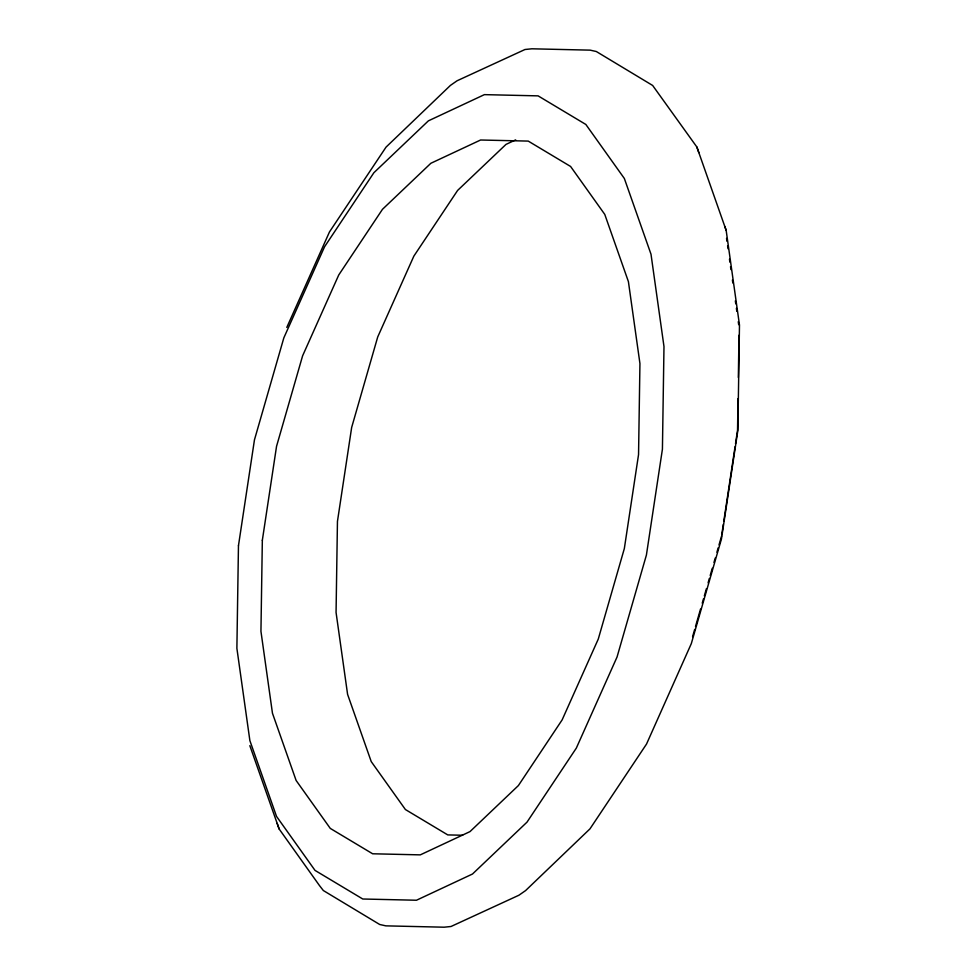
<?xml version="1.0" encoding="UTF-8"?>
<svg xmlns="http://www.w3.org/2000/svg" width="976" height="976" viewBox="0 0 976 976"><rect width="100%" height="100%" fill="white"/><g stroke="black" fill="none" stroke-linecap="round" stroke-linejoin="round"><path stroke-width="1.46" d="M738.027 398.598L737.539 430.294L735.514 443.714M738.344 377.48L738.991 335.232M721.752 534.702L723.338 524.258M723.789 521.269L735.062 446.703M692.582 636.706L694.68 629.422M695.51 626.507L700.548 609.024M702.232 603.192L703.489 598.825M704.33 595.909L706.429 588.626M708.1 582.806L709.357 578.439M710.199 575.523L712.297 568.239M713.981 562.408L715.237 558.04M716.909 552.209L718.177 547.841M719.007 544.925L721.532 536.19M286.798 327.424L329.473 231.946L386.032 147.132L450.436 85.4L457.097 80.764L524.978 49.508L531.847 48.8L590.163 50.142L596.324 51.521L652.651 85.461L696.876 147.034L726.156 230.324L739.479 325.057L737.868 430.343L721.447 538.996L691.313 643.623L646.527 744.054L589.968 828.868L525.564 890.6L518.903 895.236L451.022 926.492L444.153 927.2L385.837 925.858L379.676 924.479L323.349 890.539L319.481 885.574L279.124 828.966L249.844 745.676M515.657 139.873L505.995 144.399L457.61 190.43L413.861 256.115L377.724 336.94L351.665 427.427L337.452 521.404L336.061 612.452L347.59 694.375L371.234 761.597L405.406 809.531L447.764 834.907L462.661 835.249M696.876 147.034L698.816 152.598M277.184 823.402L279.124 828.966M724.802 226.42L726.156 230.324M726.547 238.339L726.961 241.316M727.596 245.781L728.011 248.758M729.475 259.177L729.889 262.166M730.524 266.631L730.939 269.608M732.403 280.027L732.83 283.003M735.343 300.876L735.758 303.853M736.392 308.318L736.807 311.307M738.271 321.726L738.686 324.703M238.461 545.706L236.887 648.32L249.88 740.638L276.525 816.4L315.028 870.409L362.767 899.006L416.471 900.238L472.494 874.02L527.016 822.134L576.316 748.128L617.039 657.031L646.405 555.063L662.423 449.167L663.985 346.553L651.004 254.224L624.347 178.474L585.844 124.464L538.105 95.868L484.401 94.635L428.379 120.853L373.869 172.74L324.569 246.745L283.845 337.842L254.468 439.81L238.461 545.706M262.337 540.277L260.946 631.326L272.463 713.249L296.118 780.471L330.278 828.404L372.637 853.78L420.302 854.866L470.005 831.601L518.39 785.57L562.139 719.885L598.276 639.06L624.335 548.573L638.548 454.596L639.939 363.548L628.41 281.625L604.766 214.403L570.594 166.469L528.236 141.093L480.582 140.007L430.867 163.273L382.482 209.303L338.745 274.976L302.609 355.813L276.55 446.3L262.337 540.277"/></g></svg>
